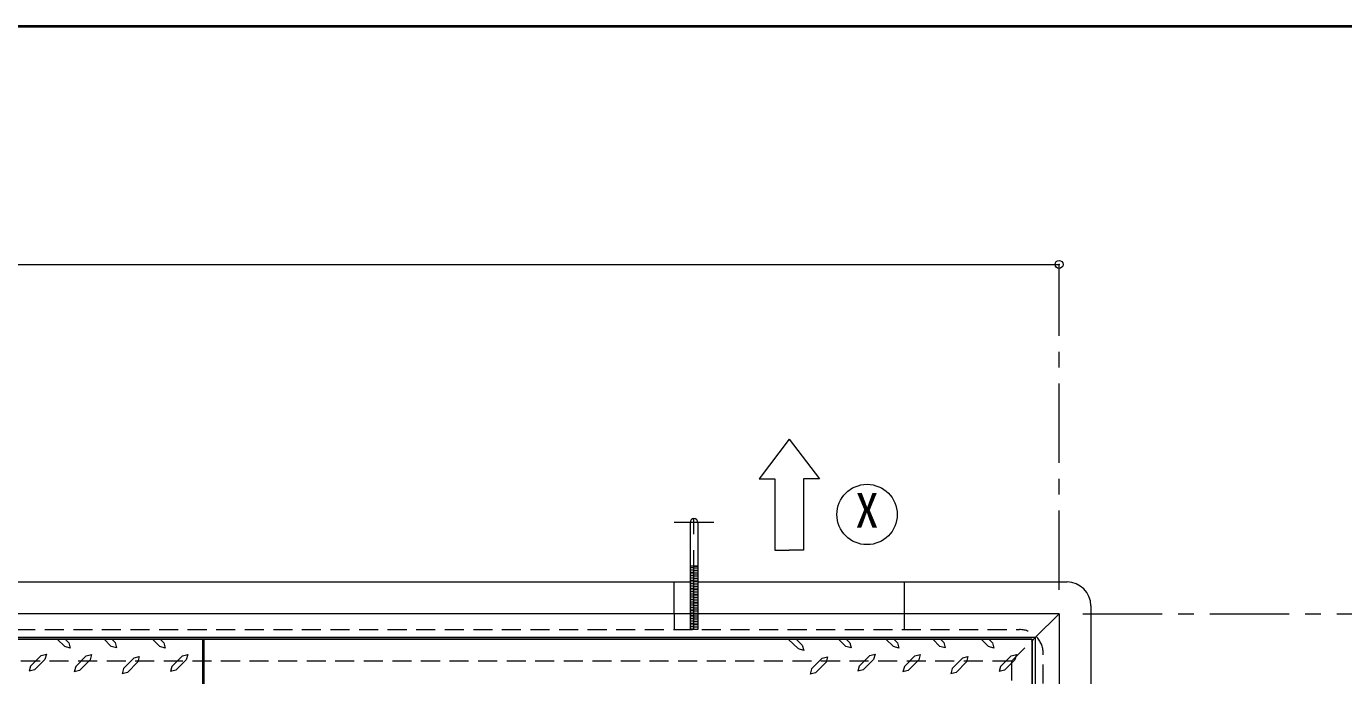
# Model space of a CAD drawing. Units: millimetres at full size, sheet at 1:10; details may follow other scales. Extents: x -2115 to 1935, y -1423 to 1387.
# Drawn here: x -271 to 559, y 978 to 1387 of the extents above; entities that cross this region are included whole.
import ezdxf
from ezdxf.enums import TextEntityAlignment as Align

# ---------------------------------------------------------------- set-up
doc = ezdxf.new("R2010")
doc.units = ezdxf.units.MM
doc.header["$LTSCALE"] = 10
doc.header["$PDMODE"] = 32
doc.header["$PDSIZE"] = 5
doc.linetypes.add('CHAIN1', pattern=[8, 5, -1, 1, -1])
doc.linetypes.add('DASHED1', pattern=[1.8, 1.2, -0.6])
doc.layers.add('0-0____1', color=4, linetype='Continuous', lineweight=9)
doc.styles.add('ＭＳ ゴシック', font='')
doc.styles.get('ＭＳ ゴシック').set_extended_font_data('MS Gothic')

msp = doc.modelspace()

# ---------------------------------------------------------------- linework, layer by layer
at = {"layer": '0-0____1', "color": 1, "lineweight": 40}
for p, q in [((1934.94, 1386.76), (-2115.06, 1386.76)), ((-159.06, 666.76), (-159.06, 1000.76))]:
    msp.add_line(p, q, dxfattribs=at)
at = {"layer": '0-0____1'}
for p, q in [((-1220.06, 1236.76), (379.94, 1236.76)), ((209.94, 1126.76), (190.94, 1101.76)), ((209.94, 1126.76), (228.94, 1101.76)), ((190.94, 1101.76), (200.94, 1101.76)), ((228.94, 1101.76), (218.94, 1101.76)), ((152.44, 1046.66), (147.44, 1046.66)), ((147.44, 1045.79), (152.44, 1046.2)), ((147.44, 1044.78), (152.44, 1045.19)), ((147.44, 1043.78), (152.44, 1044.19)), ((147.44, 1042.78), (152.44, 1043.19)), ((147.44, 1041.77), (152.44, 1042.18)), ((147.44, 1040.77), (152.44, 1041.18)), ((147.44, 1039.77), (152.44, 1040.18)), ((147.44, 1038.76), (152.44, 1039.17)), ((147.44, 1037.76), (152.44, 1038.17)), ((147.44, 1036.76), (152.44, 1037.17)), ((147.44, 1035.75), (152.44, 1036.16)), ((147.44, 1034.75), (152.44, 1035.16)), ((147.44, 1033.75), (152.44, 1034.16)), ((147.44, 1032.74), (152.44, 1033.15)), ((147.44, 1031.74), (152.44, 1032.15)), ((147.44, 1030.74), (152.44, 1031.15)), ((147.44, 1029.73), (152.44, 1030.14)), ((147.44, 1028.73), (152.44, 1029.14)), ((147.44, 1027.73), (152.44, 1028.14)), ((147.44, 1026.72), (152.44, 1027.13)), ((147.44, 1025.72), (152.44, 1026.13)), ((147.44, 1024.72), (152.44, 1025.13)), ((147.44, 1023.71), (152.44, 1024.12)), ((147.44, 1022.71), (152.44, 1023.12)), ((147.44, 1021.71), (152.44, 1022.12)), ((147.44, 1020.71), (152.44, 1021.11)), ((147.44, 1019.7), (152.44, 1020.11)), ((147.44, 1018.7), (152.44, 1019.11)), ((147.44, 1017.7), (152.44, 1018.1)), ((148.27, 1016.76), (152.44, 1017.1)), ((-251.2, 1000.76), (-246.47, 996.03)), ((-243.11, 995.09), (-246.47, 996.03)), ((-246.26, 1000.76), (-243.95, 998.45)), ((-243.95, 998.45), (-243.11, 995.09)), ((-221.62, 1000.76), (-217.18, 996.14)), ((-213.82, 995.3), (-217.18, 996.14)), ((-216.86, 1000.76), (-214.66, 998.55)), ((-214.66, 998.55), (-213.82, 995.3)), ((-191.24, 1000.76), (-186.52, 996.03)), ((-183.16, 995.09), (-186.52, 996.03)), ((-186.41, 1000.76), (-184.1, 998.45)), ((-184.1, 998.45), (-183.16, 995.09)), ((209.33, 1000.76), (215.68, 994.56)), ((214.31, 1000.76), (218.09, 996.98)), ((240.88, 1000.76), (245.6, 996.03)), ((270.8, 1000.76), (275.53, 996.03)), ((278.89, 995.09), (275.53, 996.03)), ((275.74, 1000.76), (278.05, 998.45)), ((278.05, 998.45), (278.89, 995.09)), ((300.38, 1000.76), (304.82, 996.14)), ((308.18, 995.3), (304.82, 996.14)), ((305.14, 1000.76), (307.34, 998.55)), ((307.34, 998.55), (308.18, 995.3)), ((330.76, 1000.76), (335.48, 996.03)), ((338.84, 995.09), (335.48, 996.03)), ((335.59, 1000.76), (337.9, 998.45)), ((337.9, 998.45), (338.84, 995.09)), ((364.94, 1001.76), (362.94, 999.76)), ((-265.48, 981.33), (-258.97, 987.95)), ((-239.54, 983.43), (-232.93, 990.15)), ((-237.13, 981.02), (-230.51, 987.63)), ((-209.51, 982.17), (-202.79, 988.89)), ((-202.79, 988.89), (-199.54, 989.73)), ((-199.54, 989.73), (-200.38, 986.37)), ((-178.96, 983.54), (-172.34, 990.26)), ((-176.54, 981.12), (-169.93, 987.74)), ((-172.34, 990.26), (-168.98, 991.1)), ((-168.98, 991.1), (-169.93, 987.74)), ((223.97, 981.96), (230.69, 988.68)), ((230.69, 988.68), (233.95, 989.52)), ((233.95, 989.52), (233.11, 986.16)), ((256.52, 981.33), (263.03, 987.95)), ((282.46, 983.43), (289.07, 990.15)), ((284.87, 981.02), (291.49, 987.63)), ((312.49, 982.17), (319.21, 988.89)), ((319.21, 988.89), (322.46, 989.73)), ((322.46, 989.73), (321.62, 986.37)), ((343.04, 983.54), (349.66, 990.26)), ((345.46, 981.12), (352.07, 987.74)), ((349.66, 990.26), (353.02, 991.1)), ((353.02, 991.1), (352.07, 987.74)), ((-268, 983.75), (-268.84, 980.49)), ((-265.48, 981.33), (-268.84, 980.49)), ((-239.54, 983.43), (-240.49, 980.18)), ((-237.13, 981.02), (-240.49, 980.18)), ((-209.51, 982.17), (-210.35, 978.92)), ((-206.99, 979.76), (-210.35, 978.92)), ((-206.99, 979.76), (-200.38, 986.37)), ((-178.96, 983.54), (-179.9, 980.28)), ((-176.54, 981.12), (-179.9, 980.28)), ((223.97, 981.96), (223.13, 978.71)), ((226.49, 979.55), (223.13, 978.71)), ((226.49, 979.55), (233.11, 986.16)), ((254, 983.75), (253.16, 980.49)), ((256.52, 981.33), (253.16, 980.49)), ((282.46, 983.43), (281.51, 980.18)), ((284.87, 981.02), (281.51, 980.18)), ((312.49, 982.17), (311.65, 978.92)), ((315.01, 979.76), (311.65, 978.92)), ((315.01, 979.76), (321.62, 986.37)), ((343.04, 983.54), (342.1, 980.28)), ((345.46, 981.12), (342.1, 980.28))]:
    msp.add_line(p, q, dxfattribs=at)
at = {"layer": '0-0____1', "linetype": 'CHAIN1'}
for p, q in [((379.94, 1031.76), (379.94, 1236.76)), ((149.94, 1006.76), (149.94, 1086.66)), ((162.44, 1074.16), (137.44, 1074.16)), ((394.94, 1016.76), (744.94, 1016.76))]:
    msp.add_line(p, q, dxfattribs=at)
at = {"layer": '0-0____1', "color": 7, "lineweight": 18}
for p, q in [((147.44, 1074.16), (147.44, 1016.76)), ((152.44, 1074.16), (152.44, 1016.76)), ((-417.56, 1036.76), (147.44, 1036.76)), ((137.44, 1016.76), (137.44, 1036.76)), ((152.44, 1036.76), (384.94, 1036.76)), ((282.44, 1036.76), (282.44, 1016.76)), ((399.94, 1021.76), (399.94, 919.26)), ((379.94, 1016.76), (-1220.06, 1016.76)), ((364.94, 1001.76), (379.94, 1016.76)), ((379.94, 1016.76), (379.94, 666.76)), ((364.94, 1001.76), (-1205.06, 1001.76)), ((364.94, 1001.76), (364.94, 666.76))]:
    msp.add_line(p, q, dxfattribs=at)
at = {"layer": '0-0____1', "linetype": 'DASHED1'}
for p, q in [((137.44, 1016.76), (137.44, 1006.76)), ((147.44, 1016.69), (148.27, 1016.76)), ((147.44, 1016.76), (147.44, 1006.76)), ((147.44, 1015.69), (152.44, 1016.1)), ((147.44, 1014.69), (152.44, 1015.09)), ((147.44, 1013.68), (152.44, 1014.09)), ((147.44, 1012.68), (152.44, 1013.09)), ((152.44, 1016.76), (152.44, 1006.76)), ((282.44, 1016.76), (282.44, 1006.76)), ((-1195.06, 1006.76), (354.94, 1006.76)), ((147.44, 1011.68), (152.44, 1012.08)), ((147.44, 1010.67), (152.44, 1011.08)), ((147.44, 1009.67), (152.44, 1010.08)), ((147.44, 1008.67), (152.44, 1009.07)), ((147.44, 1007.66), (152.44, 1008.07)), ((148.68, 1006.76), (152.44, 1007.07)), ((349.94, 986.76), (362.94, 999.76)), ((369.94, 666.76), (369.94, 991.76)), ((349.94, 986.76), (-975.47, 986.76)), ((349.94, 986.76), (349.94, 666.76))]:
    msp.add_line(p, q, dxfattribs=at)
at = {"layer": '0-0____1', "color": 5, "lineweight": 25}
for p, q in [((-979.04, 1000.76), (362.94, 1000.76)), ((362.94, 1000.76), (362.94, 666.76))]:
    msp.add_line(p, q, dxfattribs=at)
at = {"layer": '0-0____1'}
for points in [[(200.94, 1101.76), (200.94, 1056.76), (209.94, 1056.76)], [(218.94, 1101.76), (218.94, 1056.76), (209.94, 1056.76)], [(218.09, 996.98), (219.04, 993.62), (215.68, 994.56)], [(245.71, 1000.76), (248.02, 998.45), (248.96, 995.19), (245.6, 996.03)], [(-268, 983.75), (-261.38, 990.47), (-258.02, 991.31), (-258.97, 987.95)], [(-232.93, 990.15), (-229.67, 990.99), (-230.51, 987.63)], [(254, 983.75), (260.62, 990.47), (263.98, 991.31), (263.03, 987.95)], [(289.07, 990.15), (292.33, 990.99), (291.49, 987.63)]]:
    msp.add_lwpolyline(points, dxfattribs=at)
at = {"layer": '0-0____1', "color": 7, "lineweight": 18}
msp.add_circle((258.94, 1079.26), 19, dxfattribs=at)
for centre, radius, end in [((149.94, 1074.16), 2.5, 180), ((384.94, 1021.76), 15, 90)]:
    msp.add_arc(centre, radius, 0, end, dxfattribs=at)
at = {"layer": '0-0____1', "linetype": 'DASHED1'}
msp.add_arc((354.94, 991.76), 15, 0, 90, dxfattribs=at)
at = {"layer": '0-0____1'}
msp.add_point((379.94, 1236.76), dxfattribs=at)

# ---------------------------------------------------------------- texts
at = {"layer": '0-0____1', "color": 7, "style": 'ＭＳ ゴシック'}
msp.add_text('X', height=21.99, dxfattribs=at).set_placement((251.44, 1064.26), align=Align.BOTTOM_LEFT)

doc.saveas('drawing.dxf')
